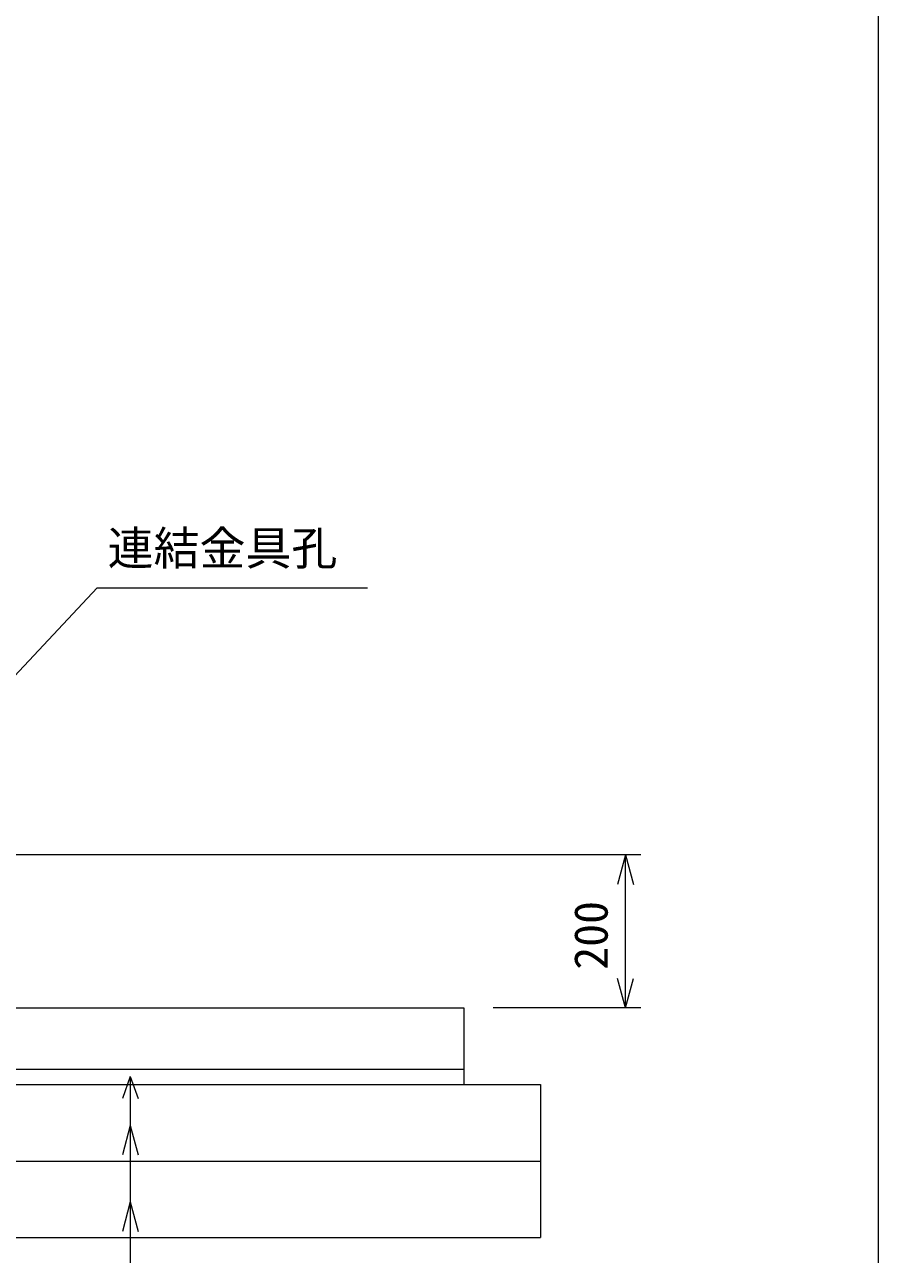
# Model space of a CAD drawing. Units: millimetres, scale not verified. Extents: x -400 to 400, y -275 to 275.
# Drawn here: x 344.2 to 400, y -25.4 to 55 of the extents above; entities that cross this region are included whole.
import ezdxf
from ezdxf.enums import TextEntityAlignment as Align

# ---------------------------------------------------------------- set-up
doc = ezdxf.new("R2010")
doc.units = ezdxf.units.MM
doc.layers.add('0-0', color=7, linetype='Continuous')
doc.layers.add('0-1_現況線', color=1, linetype='Continuous', lineweight=18)
doc.styles.add('ＭＳ ゴシック', font='')
doc.styles.get('ＭＳ ゴシック').set_extended_font_data('MS Gothic')

# ---------------------------------------------------------------- blocks, each defined once
blk = doc.blocks.new('-GLay-0-')
at = {"layer": '0-1_現況線', "color": 7}
blk.add_line((16410, 440), (16410, 11440), dxfattribs=at)
at = {"layer": '0-1_現況線', "color": 4}
for p, q in [((16099.54, 5954.07), (15268.58, 5954.07)), ((16079.54, 5954.07), (16069.18, 5915.43)), ((16079.54, 5754.07), (16079.54, 5954.07)), ((16079.54, 5954.07), (16089.89, 5915.43)), ((16079.54, 5754.07), (16069.18, 5792.7)), ((16079.54, 5754.07), (16089.89, 5792.7)), ((16099.54, 5754.07), (15906.62, 5754.07)), ((15432.61, 5664.42), (15422.26, 5635.78)), ((15432.61, 5664.42), (15442.96, 5635.78)), ((15432.61, 5664.42), (15432.61, 4775.12)), ((15432.61, 5600.72), (15422.26, 5562.08)), ((15432.61, 5600.72), (15442.96, 5562.08)), ((15432.61, 5500.72), (15422.26, 5462.08)), ((15432.61, 5500.72), (15442.96, 5462.08))]:
    blk.add_line(p, q, dxfattribs=at)
at = {"layer": '0-1_現況線', "color": 2}
for p, q in [((14983.58, 5754.07), (15868.58, 5754.07)), ((15868.58, 5754.07), (15868.58, 5654.07)), ((14468.58, 5674.07), (15868.58, 5674.07)), ((14368.58, 5654.07), (15968.58, 5654.07)), ((15968.58, 5654.07), (15968.58, 5454.07)), ((14368.58, 5554.07), (15968.58, 5554.07)), ((14368.58, 5454.07), (15968.58, 5454.07))]:
    blk.add_line(p, q, dxfattribs=at)
at = {"layer": '0-1_現況線', "color": 4}
blk.add_lwpolyline([(14968.58, 5854.07), (15389.19, 6303.05), (15742.6, 6303.05)], dxfattribs=at)
at = {"layer": '0-1_現況線', "color": 7, "style": 'ＭＳ ゴシック'}
blk.add_text('連結金具孔', height=43.99, dxfattribs=at).set_placement((15403.11, 6319.74), align=Align.BOTTOM_LEFT)
blk.add_text('200', height=43.99, rotation=90, dxfattribs=at).set_placement((16069.54, 5804.07), align=Align.BOTTOM_LEFT)

msp = doc.modelspace()

# ---------------------------------------------------------------- block references
at = {"layer": '0-0', "xscale": 0.05, "yscale": 0.05}
msp.add_blockref('-GLay-0-', (-420.5, -297), dxfattribs=at)

doc.saveas('drawing.dxf')
